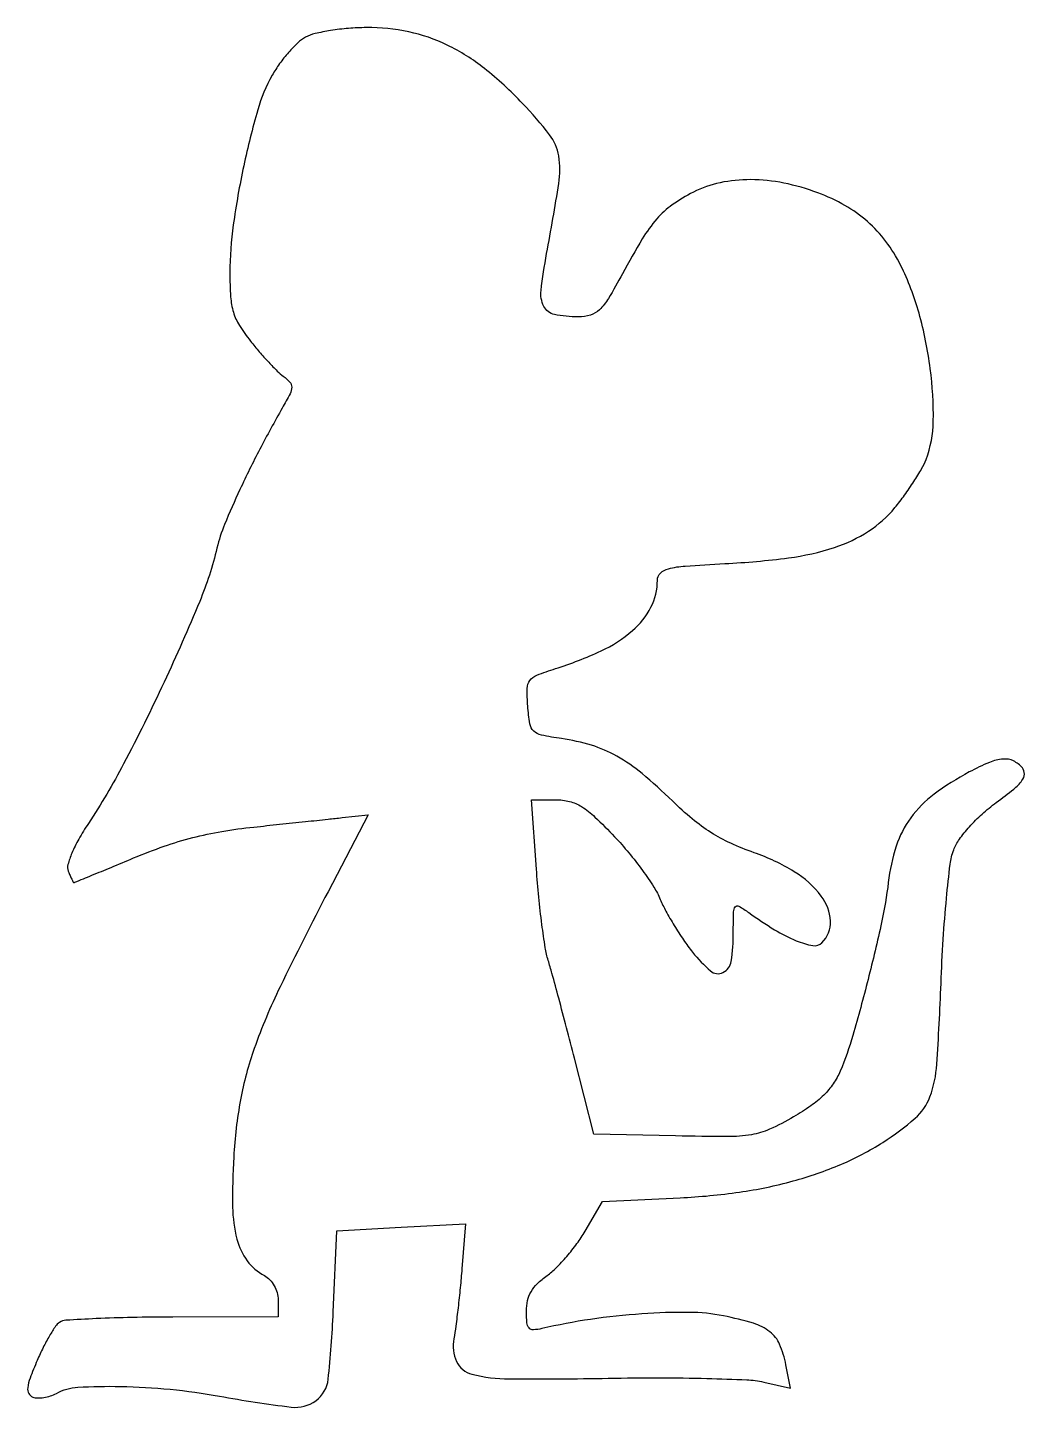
# Model space of a CAD drawing. Extents: x 1 to 145, y 0 to 200.
import ezdxf

# ---------------------------------------------------------------- set-up
doc = ezdxf.new("R2010")
doc.units = 0

msp = doc.modelspace()

# ---------------------------------------------------------------- linework, layer by layer
msp.add_lwpolyline([(40.985558, 198.551446, 0.062835), (39.858242, 197.739954, 0.025019), (38.527743, 196.37152, 0.024283), (37.222982, 194.733932, 0.02805), (36.149446, 193.052115, 0.05813), (34.049937, 188.029049, 0.017223), (32.023519, 179.935548, 0.017921), (30.506767, 171.35967, 0.03428), (30.013137, 164.387505, 0.016894), (30.123079, 160.913363, 0.05711), (30.527831, 158.682961, 0.066191), (31.391171, 156.779446, 0.028385), (33.004274, 154.494622, 0.010141), (34.28256, 152.951429, 0.009751), (35.638849, 151.44065, 0.009721), (36.885737, 150.156067, 0.034516), (37.754274, 149.406749, -0.047999), (38.709263, 148.536924, -0.19386), (38.976507, 147.811884, -0.111322), (38.732118, 146.860967, -0.011332), (37.616812, 144.799631, 0.009473), (34.347998, 138.811422, 0.011011), (31.475086, 132.993859, 0.011428), (29.246234, 127.918933, 0.039348), (28.14231, 124.5, -0.039819), (25.634065, 116.756728, -0.010978), (20.471659, 105.033672, -0.011544), (14.612115, 93.202529, -0.025768), (9.498918, 84.564332, 0.017562), (8.09116, 82.272691, 0.029777), (7.099601, 80.252149, 0.033952), (6.539163, 78.609508, 0.15813), (6.591255, 77.62279, 0.009085), (6.842998, 77.000789, 0.014246), (7.084144, 76.476695, 0.008276), (7.301222, 76.055913, 0.27621), (7.394715, 76, 0.097584), (7.534259, 76.027497, 0.00014), (10.008153, 77.042623, 0.001157), (12.780399, 78.188585, 0.000713), (16.037726, 79.549354, -0.015649), (20.477471, 81.250208, -0.020686), (24.62318, 82.501758, -0.020788), (28.84157, 83.401997, -0.016061), (33.5, 84.042162, 0.000195), (37.223363, 84.433944, 0.000192), (40.968452, 84.830939, 0.000188), (44.251867, 85.181517, 0.00073), (46.286219, 85.402509), (50.072437, 85.819403), (44.244965, 74.659701, 0.007282), (37.292743, 60.859933, 0.027553), (33.555733, 51.947141, 0.039847), (31.554455, 44.4925, 0.031664), (30.562027, 36.21454, 0.017497), (30.409129, 28.942558, 0.059778), (31.037326, 24.260733, 0.096321), (32.523283, 21.143648, 0.11108), (35.01035, 18.994461, -0.078718), (35.801573, 18.394831, -0.063053), (36.440192, 17.535732, -0.061495), (36.857804, 16.521113, -0.067006), (37, 15.464816), (37, 13), (21.75, 12.984687, 0.004606), (15.820244, 12.924104, 0.006847), (10.631013, 12.752164, 0.003361), (6.247063, 12.517237, 0.127208), (5.313024, 12.214621, 0.103403), (4.735177, 11.651552, 0.015745), (3.874279, 10.280801, 0.017055), (2.95159, 8.572366, 0.014033), (2.081989, 6.691272, 0.009998), (1.039343, 4.117973, 0.06126), (0.695895, 2.73016, 0.153614), (0.849626, 1.90692, 0.18066), (1.440824, 1.384334, 0.089325), (2.122471, 1.254491, 0.041645), (3.022761, 1.320501, 0.039497), (3.982464, 1.550666, 0.044294), (4.856118, 1.922997, -0.108886), (7.977906, 2.80205, -0.018704), (14.1694, 2.926877, -0.020263), (21.354676, 2.511353, -0.020119), (28.5, 1.515213, 0.01351), (38.919299, -0.077975, 0.192633), (42.487837, 0.855647, 0.209663), (44.266988, 3.956064, 0.016312), (45, 13.710505), (45.5, 25.5), (54.824385, 26), (64.14877, 26.5), (63.648766, 20, -0.005172), (63.407976, 17.242976, -0.004378), (63.097802, 14.333728, -0.004416), (62.768435, 11.686955, -0.012314), (62.475275, 9.838224, 0.15441), (62.887901, 6.541336, 0.226164), (65.096018, 4.700093, 0.061904), (70.523751, 4.009521, 0.005044), (84.879514, 4.1127, -0.004639), (92.295609, 4.172007, -0.005801), (99.17769, 4.083337, -0.004739), (104.94168, 3.887491, -0.044161), (107.406239, 3.561), (111.312479, 2.687607), (110.633918, 6.080411, 0.053163), (109.706435, 9.040695, 0.125146), (108.299285, 10.858117, 0.094247), (105.923374, 12.080024, 0.022224), (101.570796, 13.157329, 0.048037), (96.609785, 13.666075, 0.019067), (89.758178, 13.447163, 0.018577), (82.289094, 12.643246, 0.021412), (75.25, 11.310014, -0.046141), (74.021595, 11.139678, -0.225254), (73.391693, 11.404174, -0.161867), (73.074523, 12.135535, -0.022064), (73, 13.823498, -0.054542), (73.169226, 15.370215, -0.076891), (73.671797, 16.660472, -0.069858), (74.583529, 17.82461, -0.037049), (75.996142, 18.997253, 0.04143), (77.324483, 20.119711, 0.019465), (78.854069, 21.769956, 0.019135), (80.331739, 23.634021, 0.025487), (81.517908, 25.440345), (84.043531, 29.749996), (95.271766, 30.279155, 0.02393), (103.896746, 31.100505, 0.030991), (111.675853, 32.715965, 0.033737), (118.605587, 35.121893, 0.041121), (124.682195, 38.314944, 0.037612), (129.365546, 41.810614, 0.126566), (131.515712, 44.9359, 0.071506), (132.507443, 49.633504, 0.006842), (133.11269, 61.351185, -0.006288), (133.437178, 67.771524, -0.007916), (133.906384, 73.7057, -0.006487), (134.441535, 78.654969, -0.060738), (134.954256, 80.732048, -0.064701), (135.775833, 82.262899, -0.027697), (137.233334, 84.075768, -0.026004), (139.078989, 85.924615, -0.025266), (141.123732, 87.590828, 0.011212), (143.655227, 89.537947, 0.061667), (144.85146, 90.772721, 0.148742), (145.200686, 91.726321, 0.189329), (144.909721, 92.60878, 0.107937), (143.619074, 93.616742, 0.131745), (142.118275, 93.899169, 0.081361), (140.131285, 93.416421, 0.022242), (137.210162, 92.022692, 0.038105), (132.111151, 88.784327, 0.074258), (128.727891, 85.368113, 0.079455), (126.630325, 81.276634, 0.049487), (125.471078, 76, -0.024615), (124.498416, 70.215331, -0.008453), (122.539311, 61.949326, -0.008279), (120.322979, 53.820354, -0.028269), (118.499083, 48.652048, -0.051643), (117.497879, 46.814873, -0.047954), (116.119278, 45.171484, -0.040765), (114.247229, 43.6091, -0.022738), (111.743475, 42.009483, -0.024368), (108.261931, 40.221981, -0.066424), (105.615823, 39.423849, -0.040624), (102.199005, 39.153052, -0.004885), (94.632485, 39.242981), (82.76497, 39.5), (79.961146, 50.5, 0.001385), (78.814716, 54.946204, 0.001564), (77.688629, 59.209371, 0.001426), (76.709331, 62.829018, 0.008558), (76.1622, 64.702115, -0.036226), (75.733285, 66.543188, -0.007077), (75.250139, 69.915175, -0.00748), (74.800476, 73.870478, -0.006866), (74.454718, 77.952115), (73.742358, 88), (77.226122, 88, -0.062067), (79.262088, 87.746289, -0.078185), (81.006412, 87.000555, -0.050839), (82.941198, 85.493845, -0.012508), (85.786095, 82.632657, -0.016869), (87.843511, 80.304746, -0.014935), (89.827853, 77.748969, -0.01517), (91.476373, 75.339276, -0.043495), (92.416977, 73.544459, 0.025421), (93.234506, 71.837299, 0.01264), (94.432461, 69.758171, 0.012512), (95.785409, 67.661371, 0.017953), (97.095042, 65.879999, 0.047626), (99.692597, 63.174431, 0.29902), (101.500246, 62.939081, 0.24786), (102.691395, 64.561758, 0.036841), (103, 68.744417, -0.005414), (103.032661, 71.760783, -0.161772), (103.285035, 72.46878, -0.376607), (103.805946, 72.567478, -0.022692), (105.25, 71.624513, 0.019131), (108.987038, 69.146112, 0.039122), (112.122546, 67.55679, 0.051631), (114.530519, 66.844088, 0.247365), (115.854106, 67.254106, 0.212143), (117.068248, 70.409589, 0.149948), (115.753712, 74.028121, 0.09501), (111.844306, 77.563576, 0.052497), (106, 80.321116, -0.023996), (102.626233, 81.684106, -0.033127), (99.75757, 83.244414, -0.032062), (97.051014, 85.211557, -0.020538), (94.16411, 87.814203, 0.019814), (89.765635, 91.791138, 0.045685), (86.100153, 94.321385, 0.053819), (82.431727, 95.895509, 0.039217), (78.097042, 96.862149, -0.015332), (75.179695, 97.367974, -0.142111), (74.058512, 97.958346, -0.162351), (73.500789, 99.024675, -0.021663), (73.201111, 101.581178, -0.021388), (73.122674, 104.143692, -0.157137), (73.507709, 105.290594, -0.14198), (74.507527, 106.055567, -0.016402), (77.201111, 107.003021, 0.03214), (83.822219, 109.568711, 0.070034), (88.386991, 112.519018, 0.095965), (91.057539, 115.918884, 0.119181), (92, 119.816643, -0.201472), (92.438414, 120.86051, -0.133956), (93.587452, 121.502072, -0.043326), (96.022981, 121.885886, -0.004616), (101.75, 122.232644, 0.019364), (111.005548, 123.067557, 0.0473), (117.672633, 124.580966, 0.064002), (122.61116, 126.939644, 0.077887), (126.430344, 130.349689, 0.015128), (127.830089, 132.167385, 0.013325), (129.180166, 134.143683, 0.013509), (130.302077, 135.991557, 0.038847), (130.941902, 137.347191, 0.087427), (131.999534, 142.879046, 0.036146), (131.558048, 150.513784, 0.03534), (129.922152, 158.556128, 0.047381), (127.260664, 165.5, 0.046444), (125.125076, 168.955814, 0.051302), (122.4503, 171.833534, 0.049977), (119.181271, 174.165087, 0.040435), (115.278158, 175.997118, 0.039642), (110.318582, 177.416716, 0.04841), (105.520231, 177.911696, 0.052708), (101.086917, 177.470147, 0.066931), (97.210162, 176.10641, 0.036067), (94.154169, 174.257822, 0.060024), (91.926873, 172.240279, 0.043637), (89.810039, 169.322606, 0.011167), (86.918453, 164.25, -0.010469), (84.895082, 160.688921, -0.065289), (83.598599, 159.045838, -0.120094), (82.289867, 158.273167, -0.074979), (80.519176, 158.015313, -0.047811), (77.05612, 158.364951, -0.231938), (75.530743, 159.529337, -0.14629), (75.125078, 161.858, -0.016684), (75.938791, 167.191064, 0.006649), (77.700874, 177.365938, 0.079453), (77.699314, 181.343903, 0.125891), (76.364191, 184.420558, 0.025476), (72.447233, 188.969971, 0.034107), (66.918791, 194.026373, 0.055217), (61.533668, 197.420019, 0.060891), (55.942444, 199.337451, 0.053822), (49.811925, 199.959962, 0.019109), (47.210991, 199.843996, 0.018871), (44.615511, 199.529695, 0.019124), (42.368592, 199.08243, 0.066017)], format="xyb", close=True)

doc.saveas('drawing.dxf')
